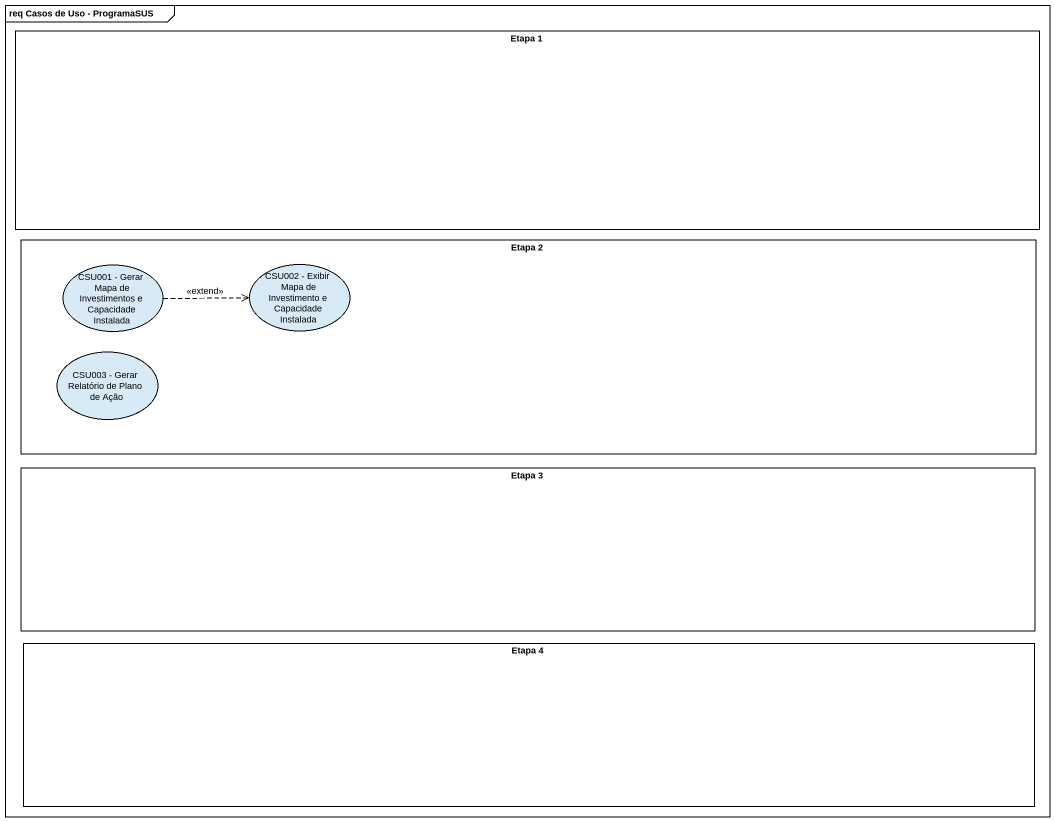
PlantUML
@startuml
mainframe req Casos de Uso - ProgramaSUS
rectangle "Etapa 1" as Etapa_1
rectangle "Etapa 2" as Etapa_2 {
  usecase "CSU001 - Gerar Mapa de Investimentos e Capacidade Instalada" as CSU001_Gerar_Mapa_de
  usecase "CSU002 - Exibir Mapa de Investimento e Capacidade Instalada" as CSU002_Exibir_Mapa_de
  usecase "CSU003 - Gerar Relatório de Plano de Ação" as CSU003_Gerar_Relatório_de
}
rectangle "Etapa 3" as Etapa_3
rectangle "Etapa 4" as Etapa_4
CSU001_Gerar_Mapa_de .right.> CSU002_Exibir_Mapa_de : <<extend>>
@enduml
